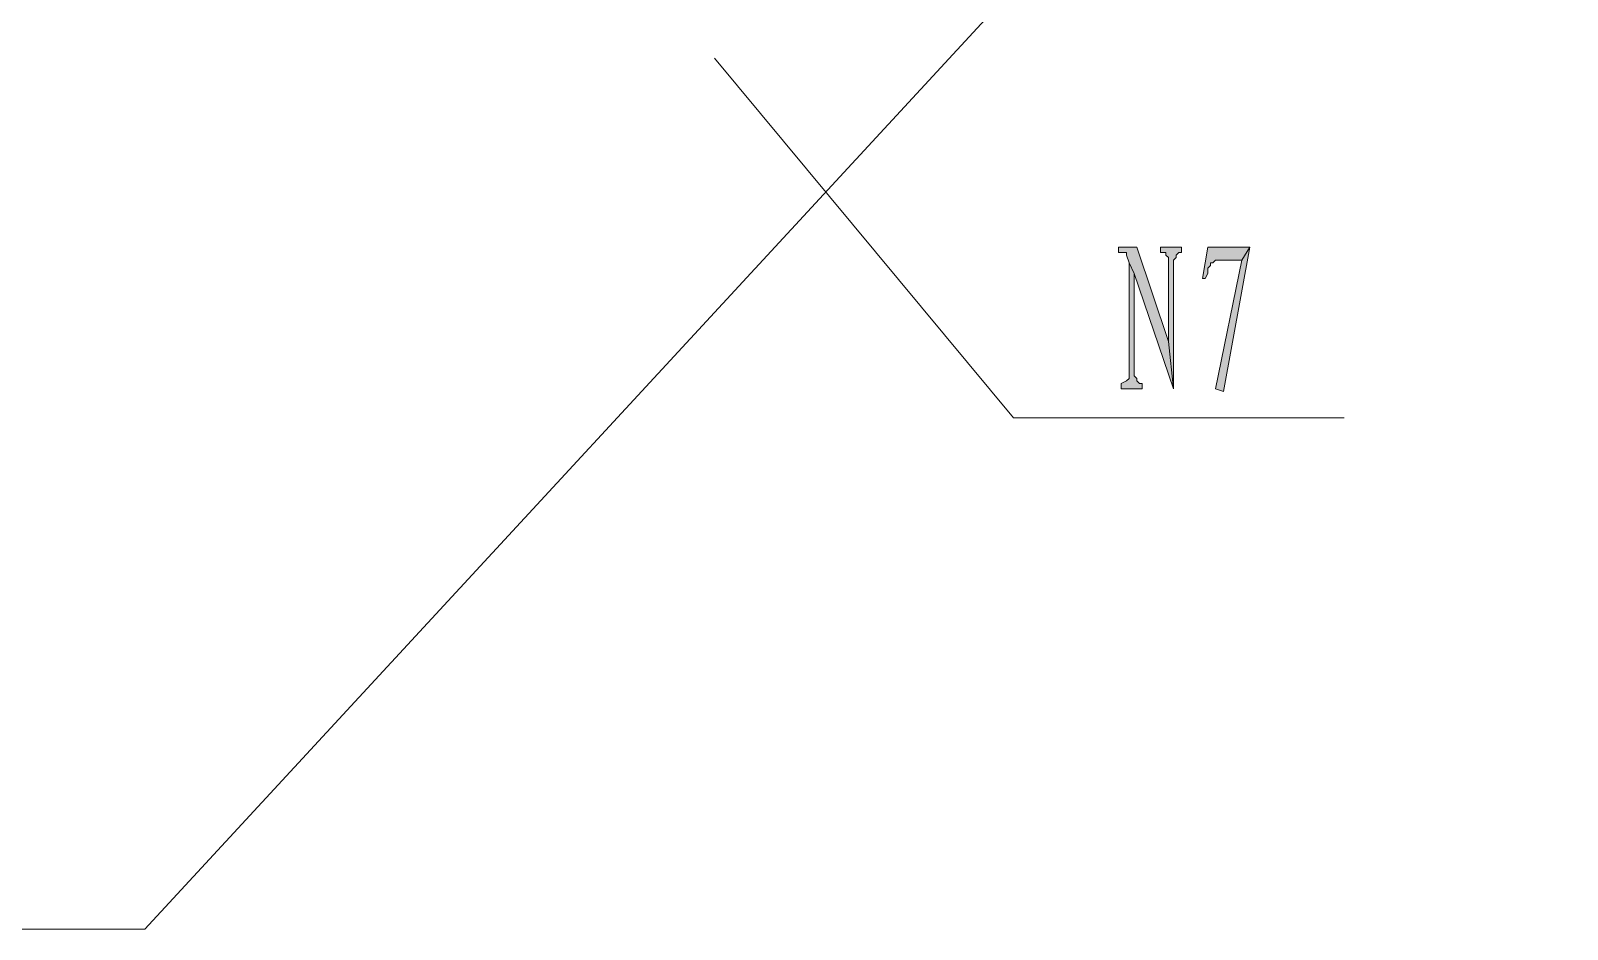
# Model space of a CAD drawing. Header units: millimetres. Extents: x 24 to 410, y 10 to 282.
# Drawn here: x 343.77 to 368.55, y 175.77 to 190.27 of the extents above; entities that cross this region are included whole.
import ezdxf

# ---------------------------------------------------------------- set-up
doc = ezdxf.new("R2010")
doc.units = ezdxf.units.MM

msp = doc.modelspace()

# ---------------------------------------------------------------- hatches: boundary and pattern name
h = msp.add_hatch(color=7)
h.dxf.hatch_style = 2
h.paths.add_polyline_path([(361.611333, 186.774667), (361.315, 186.774667), (361.315, 186.69), (361.442, 186.69), (361.442, 186.647667), (361.484333, 186.520667), (361.569, 186.351333), (362.204, 184.488667), (362.119333, 185.250667)])
h = msp.add_hatch(color=7)
h.dxf.hatch_style = 2
h.paths.add_polyline_path([(362.331, 186.774667), (361.992333, 186.774667), (361.992333, 186.69), (362.077, 186.69), (362.077, 186.647667), (362.119333, 186.605333), (362.119333, 185.250667), (362.204, 184.488667), (362.204, 186.563), (362.246333, 186.605333), (362.246333, 186.647667), (362.288667, 186.69), (362.331, 186.69)])
h = msp.add_hatch(color=7)
h.dxf.hatch_style = 2
h.paths.add_polyline_path([(363.431667, 186.774667), (362.754333, 186.774667), (362.669667, 186.266667), (362.712, 186.266667), (362.754333, 186.351333), (362.754333, 186.436), (362.796667, 186.478333), (362.796667, 186.520667), (362.839, 186.520667), (362.881333, 186.563), (363.304667, 186.563)])
h = msp.add_hatch(color=7)
h.dxf.hatch_style = 2
h.paths.add_polyline_path([(363.431667, 186.774667), (363.304667, 186.563), (362.881333, 184.488667), (363.008333, 184.446333)])
h = msp.add_hatch(color=7)
h.dxf.hatch_style = 2
h.paths.add_polyline_path([(361.484333, 186.520667), (361.484333, 184.658), (361.442, 184.615667), (361.357333, 184.573333), (361.357333, 184.488667), (361.696, 184.488667), (361.696, 184.573333), (361.653667, 184.573333), (361.611333, 184.615667), (361.611333, 184.658), (361.569, 184.700333), (361.569, 186.351333)])

# ---------------------------------------------------------------- linework, layer by layer
at = {"color": 7, "lineweight": 0}
for points in [[(342.011, 175.768), (345.609333, 175.768), (368.554, 200.617667)], [(364.955667, 184.023), (359.621667, 184.023), (354.795667, 189.822667)]]:
    msp.add_lwpolyline(points, dxfattribs=at)
for points in [[(361.611333, 186.774667), (361.315, 186.774667), (361.315, 186.69), (361.442, 186.69), (361.442, 186.647667), (361.484333, 186.520667), (361.569, 186.351333), (362.204, 184.488667), (362.119333, 185.250667)], [(362.331, 186.774667), (361.992333, 186.774667), (361.992333, 186.69), (362.077, 186.69), (362.077, 186.647667), (362.119333, 186.605333), (362.119333, 185.250667), (362.204, 184.488667), (362.204, 186.563), (362.246333, 186.605333), (362.246333, 186.647667), (362.288667, 186.69), (362.331, 186.69)], [(363.431667, 186.774667), (362.754333, 186.774667), (362.669667, 186.266667), (362.712, 186.266667), (362.754333, 186.351333), (362.754333, 186.436), (362.796667, 186.478333), (362.796667, 186.520667), (362.839, 186.520667), (362.881333, 186.563), (363.304667, 186.563)], [(363.431667, 186.774667), (363.304667, 186.563), (362.881333, 184.488667), (363.008333, 184.446333)], [(361.484333, 186.520667), (361.484333, 184.658), (361.442, 184.615667), (361.357333, 184.573333), (361.357333, 184.488667), (361.696, 184.488667), (361.696, 184.573333), (361.653667, 184.573333), (361.611333, 184.615667), (361.611333, 184.658), (361.569, 184.700333), (361.569, 186.351333)]]:
    msp.add_lwpolyline(points, close=True, dxfattribs=at)

doc.saveas('drawing.dxf')
